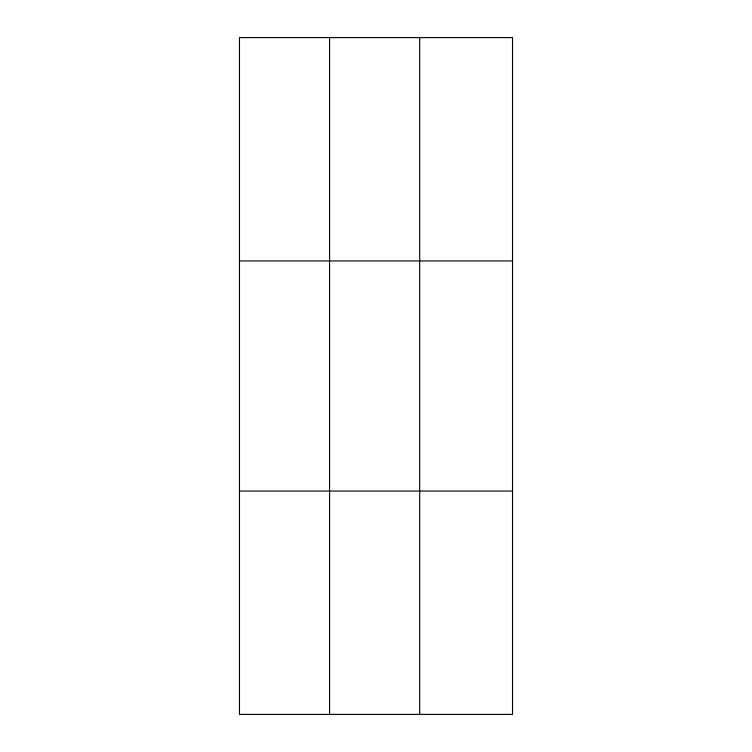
<?xml version="1.0" encoding="UTF-8"?>
<svg xmlns="http://www.w3.org/2000/svg" width="752" height="752" viewBox="0 0 752 752"><rect width="100%" height="100%" fill="white"/><g stroke="black" fill="none" stroke-linecap="round" stroke-linejoin="round"><path stroke-width="1.13" d="M329.583 37.6L329.583 714.4M419.691 37.6L419.691 714.4M239.474 260.944L512.526 260.944M239.474 491.056L512.526 491.056M512.526 37.6L512.526 714.4L239.474 714.4L239.474 37.6L512.526 37.6"/></g></svg>
